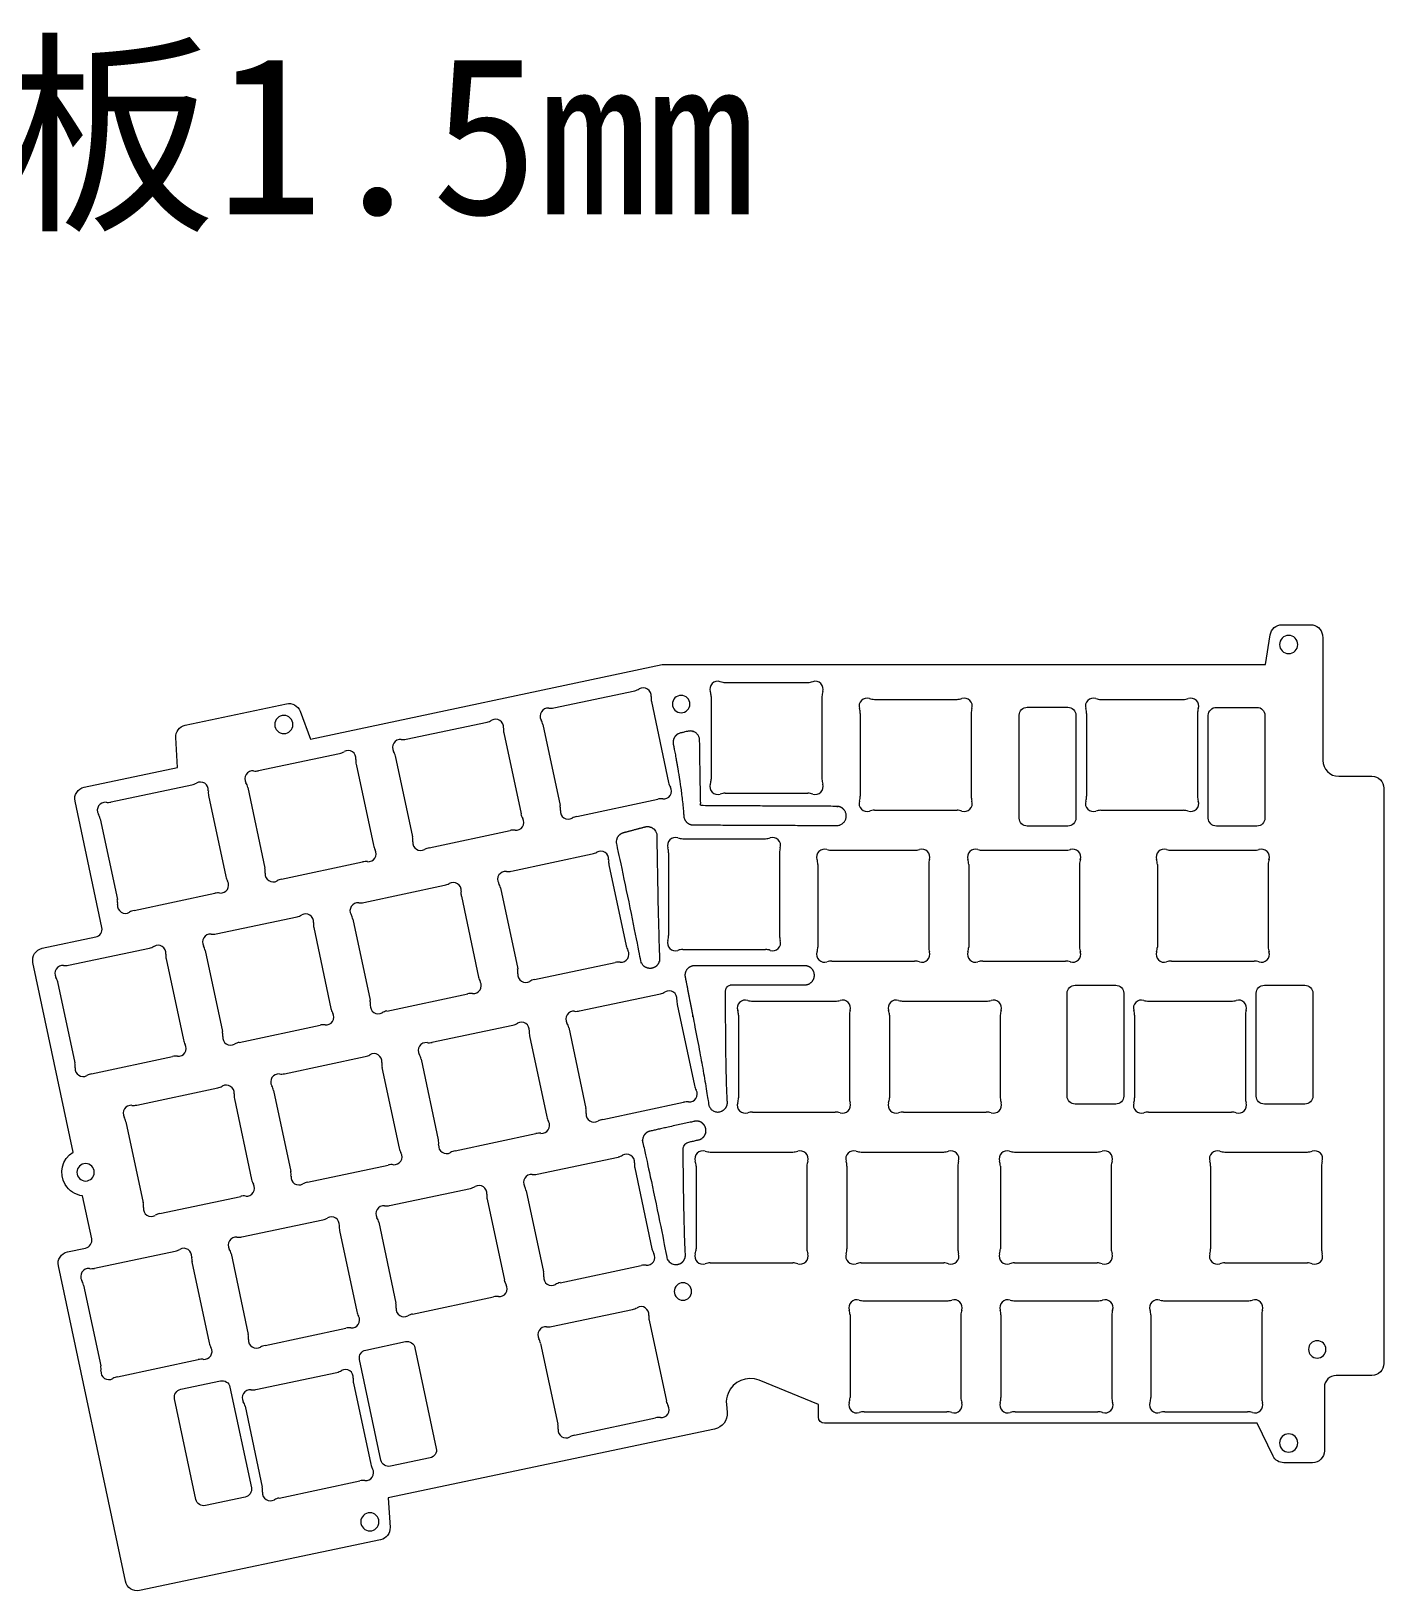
# Model space of a CAD drawing. Header units: millimetres. Extents: x 1318 to 1655, y 839 to 1036.
# Drawn here: x 1484.5 to 1655.3, y 839.3 to 1036.4 of the extents above; entities that cross this region are included whole.
import ezdxf

# ---------------------------------------------------------------- set-up
doc = ezdxf.new("R2010")
doc.units = ezdxf.units.MM
doc.header["$LTSCALE"] = 5
doc.layers.get('0').update_dxf_attribs({"lineweight": 18})
doc.layers.add('_U+56FE_U+5C42 5', color=7, linetype='Continuous')
doc.layers.add('_U+56FE_U+5C42 5_0', color=7, linetype='Continuous')
doc.styles.get("Standard").update_dxf_attribs({"font": ''})
doc.styles.get('Standard').set_extended_font_data('宋体')

# ---------------------------------------------------------------- blocks, each defined once
blk = doc.blocks.new('block 2')
at = {"layer": '_U+56FE_U+5C42 5', "color": 7, "lineweight": 18}
blk.add_open_spline([(355.83, 202.14), (355.83, 202.14), (355.83, 215.14), (355.83, 215.14), (355.83, 215.69), (355.37, 216.14), (354.81, 216.14), (354.81, 216.14), (349.7, 216.14), (349.7, 216.14), (349.14, 216.14), (348.68, 215.69), (348.68, 215.14), (348.68, 215.14), (348.68, 202.14), (348.68, 202.14), (348.68, 201.58), (349.14, 201.14), (349.7, 201.14), (349.7, 201.14), (354.81, 201.14), (354.81, 201.14), (355.37, 201.14), (355.83, 201.58), (355.83, 202.14)], degree=3, knots=[0, 0, 0, 0, 1, 1, 1, 2, 2, 2, 3, 3, 3, 4, 4, 4, 5, 5, 5, 6, 6, 6, 7, 7, 7, 8, 8, 8, 8], dxfattribs=at)
blk = doc.blocks.new('block 3')
at = {"layer": '_U+56FE_U+5C42 5', "color": 7, "lineweight": 18}
blk.add_open_spline([(379.7, 202.13), (379.7, 202.13), (379.7, 215.13), (379.7, 215.13), (379.7, 215.68), (379.25, 216.13), (378.68, 216.13), (378.68, 216.13), (373.58, 216.13), (373.58, 216.13), (373.01, 216.13), (372.55, 215.68), (372.55, 215.13), (372.55, 215.13), (372.55, 202.13), (372.55, 202.13), (372.55, 201.58), (373.01, 201.13), (373.58, 201.13), (373.58, 201.13), (378.68, 201.13), (378.68, 201.13), (379.25, 201.13), (379.7, 201.58), (379.7, 202.13)], degree=3, knots=[0, 0, 0, 0, 1, 1, 1, 2, 2, 2, 3, 3, 3, 4, 4, 4, 5, 5, 5, 6, 6, 6, 7, 7, 7, 8, 8, 8, 8], dxfattribs=at)
blk = doc.blocks.new('block 4')
at = {"layer": '_U+56FE_U+5C42 5', "color": 7, "lineweight": 18}
blk.add_open_spline([(385.75, 167.04), (385.75, 167.04), (385.75, 180.04), (385.75, 180.04), (385.75, 180.59), (385.3, 181.04), (384.73, 181.04), (384.73, 181.04), (379.63, 181.04), (379.63, 181.04), (379.06, 181.04), (378.6, 180.59), (378.6, 180.04), (378.6, 180.04), (378.6, 167.04), (378.6, 167.04), (378.6, 166.48), (379.06, 166.04), (379.63, 166.04), (379.63, 166.04), (384.73, 166.04), (384.73, 166.04), (385.3, 166.04), (385.75, 166.48), (385.75, 167.04)], degree=3, knots=[0, 0, 0, 0, 1, 1, 1, 2, 2, 2, 3, 3, 3, 4, 4, 4, 5, 5, 5, 6, 6, 6, 7, 7, 7, 8, 8, 8, 8], dxfattribs=at)
blk = doc.blocks.new('block 8')
at = {"layer": '_U+56FE_U+5C42 5', "color": 7, "lineweight": 18}
blk.add_open_spline([(251.74, 117.61), (251.74, 117.61), (249.04, 130.32), (249.04, 130.32), (248.92, 130.86), (248.38, 131.21), (247.83, 131.09), (247.83, 131.09), (242.83, 130.03), (242.83, 130.03), (242.28, 129.91), (241.93, 129.38), (242.04, 128.84), (242.04, 128.84), (244.74, 116.12), (244.74, 116.12), (244.86, 115.58), (245.4, 115.24), (245.95, 115.35), (245.95, 115.35), (250.95, 116.42), (250.95, 116.42), (251.5, 116.53), (251.85, 117.07), (251.74, 117.61)], degree=3, knots=[0, 0, 0, 0, 1, 1, 1, 2, 2, 2, 3, 3, 3, 4, 4, 4, 5, 5, 5, 6, 6, 6, 7, 7, 7, 8, 8, 8, 8], dxfattribs=at)
blk = doc.blocks.new('block 9')
at = {"layer": '_U+56FE_U+5C42 5', "color": 7, "lineweight": 18}
blk.add_open_spline([(275.09, 122.57), (275.09, 122.57), (272.39, 135.28), (272.39, 135.28), (272.28, 135.82), (271.73, 136.17), (271.18, 136.05), (271.18, 136.05), (266.19, 134.99), (266.19, 134.99), (265.64, 134.87), (265.28, 134.34), (265.4, 133.8), (265.4, 133.8), (268.1, 121.08), (268.1, 121.08), (268.21, 120.54), (268.75, 120.2), (269.31, 120.32), (269.31, 120.32), (274.3, 121.38), (274.3, 121.38), (274.85, 121.49), (275.21, 122.03), (275.09, 122.57)], degree=3, knots=[0, 0, 0, 0, 1, 1, 1, 2, 2, 2, 3, 3, 3, 4, 4, 4, 5, 5, 5, 6, 6, 6, 7, 7, 7, 8, 8, 8, 8], dxfattribs=at)
blk = doc.blocks.new('block 14')
at = {"color": 7, "lineweight": 18}
blk.add_open_spline([(265.55, 113.3), (265.55, 113.94), (266.07, 114.45), (266.7, 114.45), (267.34, 114.45), (267.85, 113.94), (267.85, 113.3), (267.85, 112.67), (267.34, 112.15), (266.7, 112.15), (266.07, 112.15), (265.55, 112.67), (265.55, 113.3)], degree=3, knots=[0, 0, 0, 0, 1, 1, 1, 2, 2, 2, 3, 3, 3, 4, 4, 4, 4], dxfattribs=at)
blk = doc.blocks.new('block 15')
at = {"color": 7, "lineweight": 18}
blk.add_open_spline([(381.55, 123.26), (381.55, 123.89), (382.07, 124.41), (382.7, 124.41), (383.34, 124.41), (383.85, 123.89), (383.85, 123.26), (383.85, 122.62), (383.34, 122.11), (382.7, 122.11), (382.07, 122.11), (381.55, 122.62), (381.55, 123.26)], degree=3, knots=[0, 0, 0, 0, 1, 1, 1, 2, 2, 2, 3, 3, 3, 4, 4, 4, 4], dxfattribs=at)
blk = doc.blocks.new('block 16')
at = {"color": 7, "lineweight": 18}
blk.add_open_spline([(381.55, 224.06), (381.55, 224.69), (382.07, 225.21), (382.7, 225.21), (383.34, 225.21), (383.85, 224.69), (383.85, 224.06), (383.85, 223.42), (383.34, 222.91), (382.7, 222.91), (382.07, 222.91), (381.55, 223.42), (381.55, 224.06)], degree=3, knots=[0, 0, 0, 0, 1, 1, 1, 2, 2, 2, 3, 3, 3, 4, 4, 4, 4], dxfattribs=at)
blk = doc.blocks.new('block 17')
at = {"color": 7, "lineweight": 18}
blk.add_open_spline([(254.69, 213.96), (254.69, 214.59), (255.2, 215.11), (255.84, 215.11), (256.47, 215.11), (256.99, 214.59), (256.99, 213.96), (256.99, 213.32), (256.47, 212.81), (255.84, 212.81), (255.2, 212.81), (254.69, 213.32), (254.69, 213.96)], degree=3, knots=[0, 0, 0, 0, 1, 1, 1, 2, 2, 2, 3, 3, 3, 4, 4, 4, 4], dxfattribs=at)
blk = doc.blocks.new('block 70')
at = {"color": 7, "lineweight": 18}
blk.add_open_spline([(229.71, 157.43), (229.71, 158.04), (230.2, 158.53), (230.81, 158.53), (231.41, 158.53), (231.91, 158.04), (231.91, 157.43), (231.91, 156.82), (231.41, 156.33), (230.81, 156.33), (230.2, 156.33), (229.71, 156.82), (229.71, 157.43)], degree=3, knots=[0, 0, 0, 0, 1, 1, 1, 2, 2, 2, 3, 3, 3, 4, 4, 4, 4], dxfattribs=at)
blk = doc.blocks.new('block 71')
at = {"color": 7, "lineweight": 18}
blk.add_open_spline([(305.12, 142.38), (305.12, 142.98), (305.61, 143.48), (306.22, 143.48), (306.83, 143.48), (307.32, 142.98), (307.32, 142.38), (307.32, 141.77), (306.83, 141.28), (306.22, 141.28), (305.61, 141.28), (305.12, 141.77), (305.12, 142.38)], degree=3, knots=[0, 0, 0, 0, 1, 1, 1, 2, 2, 2, 3, 3, 3, 4, 4, 4, 4], dxfattribs=at)
blk = doc.blocks.new('block 74')
at = {"color": 7, "lineweight": 18}
blk.add_open_spline([(385.2, 135.07), (385.2, 135.68), (385.69, 136.17), (386.3, 136.17), (386.9, 136.17), (387.4, 135.68), (387.4, 135.07), (387.4, 134.46), (386.9, 133.97), (386.3, 133.97), (385.69, 133.97), (385.2, 134.46), (385.2, 135.07)], degree=3, knots=[0, 0, 0, 0, 1, 1, 1, 2, 2, 2, 3, 3, 3, 4, 4, 4, 4], dxfattribs=at)
blk = doc.blocks.new('block 75')
at = {"color": 7, "lineweight": 18}
blk.add_open_spline([(304.9, 216.54), (304.9, 217.14), (305.39, 217.64), (306, 217.64), (306.6, 217.64), (307.1, 217.14), (307.1, 216.54), (307.1, 215.93), (306.6, 215.44), (306, 215.44), (305.39, 215.44), (304.9, 215.93), (304.9, 216.54)], degree=3, knots=[0, 0, 0, 0, 1, 1, 1, 2, 2, 2, 3, 3, 3, 4, 4, 4, 4], dxfattribs=at)
blk = doc.blocks.new('block 93')
at = {"color": 7, "lineweight": 18}
blk.add_open_spline([(387.02, 224.86), (387.02, 224.86), (386.96, 225.28), (386.96, 225.28), (386.85, 226.01), (386.22, 226.56), (385.47, 226.56), (385.47, 226.56), (381.84, 226.56), (381.84, 226.56), (381.1, 226.56), (380.47, 226.01), (380.36, 225.28), (380.36, 225.28), (379.79, 221.56), (379.79, 221.56), (379.79, 221.56), (303.6, 221.56), (303.6, 221.56), (303.6, 221.56), (259.2, 212.12), (259.2, 212.12), (259.2, 212.12), (257.88, 215.64), (257.88, 215.64), (257.61, 216.34), (256.89, 216.74), (256.16, 216.58), (256.16, 216.58), (243.37, 213.87), (243.37, 213.87), (242.65, 213.71), (242.14, 213.05), (242.19, 212.31), (242.19, 212.31), (242.41, 208.55), (242.41, 208.55), (242.41, 208.55), (230.63, 206.05), (230.63, 206.05), (229.82, 205.87), (229.3, 205.08), (229.48, 204.27), (229.48, 204.27), (232.86, 188.33), (232.86, 188.33), (232.98, 187.79), (232.63, 187.26), (232.09, 187.14), (232.09, 187.14), (225.32, 185.71), (225.32, 185.71), (224.51, 185.53), (223.99, 184.74), (224.16, 183.93), (224.16, 183.93), (229.25, 159.99), (229.25, 159.99), (227.83, 159.13), (227.38, 157.29), (228.24, 155.87), (228.72, 155.09), (229.52, 154.57), (230.43, 154.45), (230.43, 154.45), (231.58, 149.05), (231.58, 149.05), (231.69, 148.51), (231.35, 147.98), (230.81, 147.86), (230.81, 147.86), (228.53, 147.38), (228.53, 147.38), (227.72, 147.21), (227.2, 146.41), (227.37, 145.6), (227.37, 145.6), (235.83, 105.79), (235.83, 105.79), (236, 104.98), (236.8, 104.47), (237.61, 104.64), (237.61, 104.64), (268.06, 111.03), (268.06, 111.03), (268.78, 111.19), (269.29, 111.85), (269.25, 112.59), (269.25, 112.59), (269.02, 116.35), (269.02, 116.35), (269.02, 116.35), (310.22, 125), (310.22, 125), (311.21, 125.21), (311.89, 126.12), (311.8, 127.13), (311.8, 127.13), (311.71, 128.12), (311.71, 128.12), (311.67, 128.6), (311.74, 129.07), (311.92, 129.51), (312.54, 131.05), (314.29, 131.79), (315.83, 131.17), (315.83, 131.17), (323.34, 128.12), (323.34, 128.12), (323.34, 128.12), (323.34, 126.51), (323.34, 126.51), (323.34, 126.09), (323.67, 125.76), (324.09, 125.76), (324.09, 125.76), (378.72, 125.76), (378.72, 125.76), (378.72, 125.76), (380.72, 121.6), (380.72, 121.6), (380.97, 121.08), (381.5, 120.76), (382.07, 120.76), (382.07, 120.76), (385.7, 120.76), (385.7, 120.76), (386.53, 120.76), (387.2, 121.43), (387.2, 122.26), (387.2, 122.26), (387.2, 130.28), (387.2, 130.28), (387.2, 131.11), (387.87, 131.78), (388.7, 131.78), (388.7, 131.78), (393.21, 131.78), (393.21, 131.78), (394.04, 131.78), (394.71, 132.45), (394.71, 133.28), (394.71, 133.28), (394.71, 205.93), (394.71, 205.93), (394.71, 206.76), (394.04, 207.43), (393.21, 207.43), (393.21, 207.43), (389.02, 207.43), (389.02, 207.43), (387.91, 207.43), (387.02, 208.33), (387.02, 209.43), (387.02, 209.43), (387.02, 224.86), (387.02, 224.86)], degree=3, knots=[0, 0, 0, 0, 1, 1, 1, 2, 2, 2, 3, 3, 3, 4, 4, 4, 5, 5, 5, 6, 6, 6, 7, 7, 7, 8, 8, 8, 9, 9, 9, 10, 10, 10, 11, 11, 11, 12, 12, 12, 13, 13, 13, 14, 14, 14, 15, 15, 15, 16, 16, 16, 17, 17, 17, 18, 18, 18, 19, 19, 19, 20, 20, 20, 21, 21, 21, 22, 22, 22, 23, 23, 23, 24, 24, 24, 25, 25, 25, 26, 26, 26, 27, 27, 27, 28, 28, 28, 29, 29, 29, 30, 30, 30, 31, 31, 31, 32, 32, 32, 33, 33, 33, 34, 34, 34, 35, 35, 35, 36, 36, 36, 37, 37, 37, 38, 38, 38, 39, 39, 39, 40, 40, 40, 41, 41, 41, 42, 42, 42, 43, 43, 43, 44, 44, 44, 45, 45, 45, 46, 46, 46, 47, 47, 47, 48, 48, 48, 49, 49, 49, 50, 50, 50, 51, 51, 51, 52, 52, 52, 52], dxfattribs=at)
blk = doc.blocks.new('block 341')
at = {"color": 7, "lineweight": 18}
blk.add_open_spline([(361.88, 167.04), (361.88, 167.04), (361.88, 180.04), (361.88, 180.04), (361.88, 180.59), (361.42, 181.04), (360.86, 181.04), (360.86, 181.04), (355.75, 181.04), (355.75, 181.04), (355.19, 181.04), (354.73, 180.59), (354.73, 180.04), (354.73, 180.04), (354.73, 167.04), (354.73, 167.04), (354.73, 166.48), (355.19, 166.04), (355.75, 166.04), (355.75, 166.04), (360.86, 166.04), (360.86, 166.04), (361.42, 166.04), (361.88, 166.48), (361.88, 167.04)], degree=3, knots=[0, 0, 0, 0, 1, 1, 1, 2, 2, 2, 3, 3, 3, 4, 4, 4, 5, 5, 5, 6, 6, 6, 7, 7, 7, 8, 8, 8, 8], dxfattribs=at)
blk = doc.blocks.new('block 369')
at = {"layer": '_U+56FE_U+5C42 5_0', "color": 5, "lineweight": 9}
blk.add_rational_spline([(308.21, 201.29), (307.77, 201.29), (307.54, 201.29), (307.54, 201.29), (307.21, 201.28), (306.91, 201.41), (306.68, 201.63), (306.45, 201.86), (306.33, 202.16), (306.33, 202.49), (306.32, 202.59), (306.31, 202.7), (306.3, 202.81), (306.02, 206.32), (305.25, 210.24), (305, 211.48), (304.87, 212.16), (305.24, 212.74), (305.92, 212.89), (306.22, 212.96), (306.61, 213.06), (306.8, 213.1), (307.17, 213.2), (307.54, 213.14), (307.85, 212.91), (308.15, 212.69), (308.33, 212.35), (308.33, 211.97), (308.36, 210.11), (308.45, 203.98), (308.45, 203.98), (308.45, 203.87), (308.52, 203.73), (308.66, 203.71), (314.32, 203.68), (319.98, 203.66), (325.63, 203.63), (326.08, 203.63), (326.46, 203.41), (326.68, 203.02), (326.9, 202.64), (326.9, 202.19), (326.68, 201.81), (326.45, 201.43), (326.07, 201.21), (325.62, 201.21), (319.82, 201.24), (314.02, 201.26), (308.21, 201.29)], [1, 1, 1, 1, 0.948563836638, 0.948563836638, 1, 0.948563836638, 0.948563836638, 1, 1, 1, 1, 1, 1, 1, 0.809104176679, 0.809104176679, 1, 1, 1, 1, 0.931319683733, 0.931319683733, 1, 0.931319683733, 0.931319683733, 1, 1, 1, 1, 1, 1, 1, 1, 1, 1, 0.910182942889, 0.910182942889, 1, 0.910182942889, 0.910182942889, 1, 0.910182942889, 0.910182942889, 1, 1, 1, 1], degree=3, knots=[0, 0, 0, 0, 0.115564, 0.115564, 0.115564, 0.906348, 0.906348, 0.906348, 1.697131, 1.697131, 1.697131, 1.718872, 1.718872, 1.718872, 2.313525, 2.313525, 2.313525, 3.86571, 3.86571, 3.86571, 4.233623, 4.233623, 4.233623, 5.149438, 5.149438, 5.149438, 6.065253, 6.065253, 6.065253, 6.914099, 6.914099, 6.914099, 7.131162, 7.131162, 7.131162, 8.131162, 8.131162, 8.131162, 9.18136, 9.18136, 9.18136, 10.231557, 10.231557, 10.231557, 11.281755, 11.281755, 11.281755, 12.281755, 12.281755, 12.281755, 12.281755], dxfattribs=at)
blk = doc.blocks.new('block 370')
at = {"layer": '_U+56FE_U+5C42 5_0', "color": 5, "lineweight": 9}
blk.add_rational_spline([(301.29, 201), (300.49, 200.79), (299.38, 200.49), (298.82, 200.35), (298.48, 200.28), (298.19, 200.08), (298.01, 199.78), (297.83, 199.47), (297.79, 199.12), (297.9, 198.79), (298.46, 196.16), (300.3, 187.4), (300.88, 184.22), (300.97, 183.54), (301.5, 183.12), (302.18, 183.17), (302.86, 183.23), (303.3, 183.75), (303.27, 184.43), (303.13, 187.53), (302.97, 196.79), (302.92, 199.79), (302.96, 200.21), (302.78, 200.59), (302.44, 200.85), (302.1, 201.1), (301.69, 201.15), (301.29, 201)], [1, 1, 1, 1, 0.940027913005, 0.940027913005, 1, 0.940027913005, 0.940027913005, 1, 1, 1, 1, 0.813627207506, 0.813627207506, 1, 0.813627207506, 0.813627207506, 1, 1, 1, 1, 0.917050384992, 0.917050384992, 1, 0.917050384992, 0.917050384992, 1], degree=3, knots=[0, 0, 0, 0, 0.461508, 0.461508, 0.461508, 1.31633, 1.31633, 1.31633, 2.171153, 2.171153, 2.171153, 2.894668, 2.894668, 2.894668, 4.427385, 4.427385, 4.427385, 5.960102, 5.960102, 5.960102, 6.68574, 6.68574, 6.68574, 7.694081, 7.694081, 7.694081, 8.702421, 8.702421, 8.702421, 8.702421], dxfattribs=at)
blk = doc.blocks.new('block 371')
at = {"layer": '_U+56FE_U+5C42 5_0', "color": 5, "lineweight": 9}
blk.add_rational_spline([(321.62, 183.5), (322.06, 183.5), (322.44, 183.28), (322.66, 182.9), (322.88, 182.52), (322.88, 182.08), (322.66, 181.7), (322.44, 181.32), (322.06, 181.1), (321.62, 181.1), (318.54, 181.1), (315.45, 181.1), (312.36, 181.1), (311.95, 181.08), (311.62, 180.75), (311.61, 180.34), (311.61, 180.34), (311.61, 180.26), (311.61, 180.11), (311.61, 177.77), (311.61, 169.82), (311.84, 166.19), (311.81, 165.52), (311.32, 165.04), (310.65, 165.04), (309.97, 165.03), (309.48, 165.49), (309.44, 166.17), (308.99, 169.59), (307.46, 177.16), (306.62, 181.53), (306.59, 181.68), (306.56, 181.82), (306.53, 181.95), (306.42, 182.31), (306.48, 182.69), (306.7, 183), (306.93, 183.32), (307.27, 183.5), (307.65, 183.5), (308.16, 183.5), (309.01, 183.5), (310.03, 183.5), (313.9, 183.5), (317.76, 183.5), (321.62, 183.5)], [1, 0.910683602522, 0.910683602522, 1, 0.910683602522, 0.910683602522, 1, 0.910683602522, 0.910683602522, 1, 1, 1, 1, 1, 1, 1, 1, 1, 1, 1, 1, 1, 0.816260966762, 0.816260966762, 1, 0.816260966762, 0.816260966762, 1, 1, 1, 1, 1, 1, 1, 0.929725382878, 0.929725382878, 1, 0.929725382878, 0.929725382878, 1, 1, 1, 1, 1, 1, 1], degree=3, knots=[0, 0, 0, 0, 1.047198, 1.047198, 1.047198, 2.094395, 2.094395, 2.094395, 3.141593, 3.141593, 3.141593, 4.141593, 4.141593, 4.141593, 5.141593, 5.141593, 5.141593, 5.214776, 5.214776, 5.214776, 5.920155, 5.920155, 5.920155, 7.441445, 7.441445, 7.441445, 8.962735, 8.962735, 8.962735, 9.606457, 9.606457, 9.606457, 9.643933, 9.643933, 9.643933, 10.570509, 10.570509, 10.570509, 11.497084, 11.497084, 11.497084, 11.667189, 11.667189, 11.667189, 12.667189, 12.667189, 12.667189, 12.667189], dxfattribs=at)
blk = doc.blocks.new('block 372')
at = {"layer": '_U+56FE_U+5C42 5_0', "color": 5, "lineweight": 9}
blk.add_rational_spline([(306.53, 147.12), (306.62, 146.43), (306.2, 145.88), (305.51, 145.79), (304.83, 145.69), (304.27, 146.1), (304.16, 146.78), (303.69, 149.54), (302.11, 156.85), (301.43, 159.98), (301.29, 160.62), (301.24, 160.85), (301.14, 161.28), (301.05, 161.89), (301.38, 162.42), (301.97, 162.6), (303.17, 162.88), (306.06, 163.51), (307.66, 163.86), (308.09, 163.96), (308.51, 163.84), (308.81, 163.51), (309.12, 163.19), (309.21, 162.76), (309.08, 162.33), (308.95, 161.91), (308.62, 161.61), (308.18, 161.52), (307.77, 161.43), (306.98, 161.25), (306.98, 161.25), (306.56, 161.16), (306.25, 160.79), (306.25, 160.35), (306.25, 160.35), (306.26, 160.12), (306.26, 159.72), (306.27, 157.27), (306.37, 149.82), (306.53, 147.12)], [1, 0.80911584031, 0.80911584031, 1, 0.80911584031, 0.80911584031, 1, 1, 1, 1, 1, 1, 1, 0.839710372656, 0.839710372656, 1, 1, 1, 1, 0.909271919113, 0.909271919113, 1, 0.909271919113, 0.909271919113, 1, 0.909271919113, 0.909271919113, 1, 1, 1, 1, 1, 1, 1, 1, 1, 1, 1, 1, 1], degree=3, knots=[0, 0, 0, 0, 1.552135, 1.552135, 1.552135, 3.10427, 3.10427, 3.10427, 3.78287, 3.78287, 3.78287, 3.851389, 3.851389, 3.851389, 5.267692, 5.267692, 5.267692, 6.019453, 6.019453, 6.019453, 7.07509, 7.07509, 7.07509, 8.130727, 8.130727, 8.130727, 9.186364, 9.186364, 9.186364, 9.925823, 9.925823, 9.925823, 10.925823, 10.925823, 10.925823, 11.055234, 11.055234, 11.055234, 11.773146, 11.773146, 11.773146, 11.773146], dxfattribs=at)

msp = doc.modelspace()

# ---------------------------------------------------------------- linework, layer by layer
for p, q in [((1572.12, 954.15), (1582.56, 954.15)), ((1550.48, 950.93), (1560.69, 953.1)), ((1562.8, 951.73), (1564.97, 941.52)), ((1570.34, 952.37), (1570.34, 941.93)), ((1584.34, 952.37), (1584.34, 941.93)), ((1590.95, 952.01), (1601.39, 952.01)), ((1619.53, 952), (1629.97, 952)), ((1589.17, 950.23), (1589.17, 939.79)), ((1603.17, 950.23), (1603.17, 939.79)), ((1617.75, 950.22), (1617.75, 939.78)), ((1631.75, 950.22), (1631.75, 939.78)), ((1531.84, 946.97), (1542.06, 949.14)), ((1544.17, 947.77), (1546.34, 937.56)), ((1549.11, 948.82), (1551.28, 938.61)), ((1513.21, 943.01), (1523.42, 945.18)), ((1525.53, 943.81), (1527.7, 933.59)), ((1530.47, 944.86), (1532.64, 934.64)), ((1494.58, 939.05), (1504.79, 941.22)), ((1506.9, 939.85), (1509.07, 929.63)), ((1511.84, 940.9), (1514.01, 930.68)), ((1572.12, 940.15), (1582.56, 940.15)), ((1553.39, 937.23), (1563.6, 939.41)), ((1590.95, 938.01), (1601.39, 938.01)), ((1619.53, 938), (1629.97, 938)), ((1493.2, 936.94), (1495.38, 926.72)), ((1534.75, 933.27), (1544.97, 935.44)), ((1566.76, 934.42), (1577.2, 934.42)), ((1545.12, 930.32), (1555.33, 932.49)), ((1564.98, 932.64), (1564.98, 922.2)), ((1578.98, 932.64), (1578.98, 922.2)), ((1585.59, 932.96), (1596.03, 932.96)), ((1604.64, 932.96), (1615.08, 932.96)), ((1628.46, 932.96), (1638.9, 932.96)), ((1516.12, 929.31), (1526.33, 931.48)), ((1557.44, 931.12), (1559.61, 920.91)), ((1583.81, 931.18), (1583.81, 920.74)), ((1597.81, 931.18), (1597.81, 920.74)), ((1602.86, 931.18), (1602.86, 920.74)), ((1616.86, 931.18), (1616.86, 920.74)), ((1626.68, 931.18), (1626.68, 920.74)), ((1640.68, 931.18), (1640.68, 920.74)), ((1526.48, 926.36), (1536.7, 928.53)), ((1543.75, 928.21), (1545.92, 918)), ((1497.49, 925.35), (1507.7, 927.52)), ((1538.81, 927.16), (1540.98, 916.95)), ((1507.85, 922.4), (1518.06, 924.57)), ((1525.11, 924.25), (1527.28, 914.03)), ((1520.17, 923.2), (1522.34, 912.98)), ((1489.22, 918.44), (1499.43, 920.61)), ((1506.48, 920.29), (1508.65, 910.07)), ((1566.76, 920.42), (1577.2, 920.42)), ((1501.54, 919.24), (1503.71, 909.02)), ((1548.03, 916.62), (1558.24, 918.8)), ((1585.59, 918.96), (1596.03, 918.96)), ((1604.64, 918.96), (1615.08, 918.96)), ((1628.46, 918.96), (1638.9, 918.96)), ((1487.84, 916.33), (1490.02, 906.11)), ((1529.39, 912.66), (1539.61, 914.83)), ((1553.74, 912.67), (1563.95, 914.84)), ((1566.06, 913.47), (1568.23, 903.26)), ((1575.58, 913.91), (1586.02, 913.91)), ((1594.63, 913.91), (1605.07, 913.91)), ((1625.58, 913.91), (1636.02, 913.91)), ((1510.76, 908.7), (1520.97, 910.87)), ((1535.1, 908.71), (1545.32, 910.88)), ((1552.37, 910.56), (1554.54, 900.35)), ((1573.8, 912.13), (1573.8, 901.69)), ((1587.8, 912.13), (1587.8, 901.69)), ((1592.85, 912.13), (1592.85, 901.69)), ((1606.85, 912.13), (1606.85, 901.69)), ((1623.8, 912.13), (1623.8, 901.69)), ((1637.8, 912.13), (1637.8, 901.69)), ((1547.43, 909.51), (1549.6, 899.3)), ((1492.13, 904.74), (1502.34, 906.91)), ((1516.47, 904.75), (1526.68, 906.92)), ((1533.73, 906.6), (1535.9, 896.38)), ((1528.79, 905.55), (1530.96, 895.33)), ((1497.84, 900.79), (1508.05, 902.96)), ((1515.1, 902.64), (1517.27, 892.42)), ((1510.16, 901.59), (1512.33, 891.37)), ((1556.65, 898.97), (1566.86, 901.15)), ((1496.46, 898.68), (1498.64, 888.46)), ((1575.58, 899.91), (1586.02, 899.91)), ((1594.63, 899.91), (1605.07, 899.91)), ((1625.58, 899.91), (1636.02, 899.91)), ((1538.01, 895.01), (1548.23, 897.18)), ((1570.22, 894.86), (1580.66, 894.86)), ((1589.27, 894.86), (1599.71, 894.86)), ((1608.64, 894.86), (1619.08, 894.86)), ((1635.18, 894.86), (1645.62, 894.86)), ((1519.38, 891.05), (1529.59, 893.22)), ((1548.38, 892.06), (1558.59, 894.23)), ((1560.7, 892.86), (1562.87, 882.65)), ((1568.44, 893.08), (1568.44, 882.64)), ((1582.44, 893.08), (1582.44, 882.64)), ((1587.49, 893.08), (1587.49, 882.64)), ((1601.49, 893.08), (1601.49, 882.64)), ((1606.86, 893.08), (1606.86, 882.64)), ((1620.86, 893.08), (1620.86, 882.64)), ((1633.4, 893.08), (1633.4, 882.64)), ((1647.4, 893.08), (1647.4, 882.64)), ((1500.75, 887.09), (1510.96, 889.26)), ((1529.74, 888.1), (1539.96, 890.27)), ((1542.07, 888.9), (1544.24, 878.69)), ((1547.01, 889.95), (1549.18, 879.74)), ((1511.11, 884.14), (1521.32, 886.31)), ((1523.43, 884.94), (1525.6, 874.72)), ((1528.37, 885.99), (1530.54, 875.77)), ((1492.48, 880.18), (1502.69, 882.35)), ((1504.8, 880.98), (1506.97, 870.76)), ((1509.74, 882.03), (1511.91, 871.81)), ((1570.22, 880.86), (1580.66, 880.86)), ((1589.27, 880.86), (1599.71, 880.86)), ((1608.64, 880.86), (1619.08, 880.86)), ((1635.18, 880.86), (1645.62, 880.86)), ((1551.29, 878.36), (1561.5, 880.54)), ((1491.1, 878.07), (1493.28, 867.85)), ((1532.65, 874.4), (1542.87, 876.57)), ((1550.19, 872.81), (1560.4, 874.99)), ((1589.66, 876.07), (1600.1, 876.07)), ((1608.71, 876.07), (1619.15, 876.07)), ((1627.63, 876.07), (1638.07, 876.07)), ((1562.51, 873.62), (1564.69, 863.4)), ((1587.88, 874.29), (1587.88, 863.85)), ((1601.88, 874.29), (1601.88, 863.85)), ((1606.93, 874.29), (1606.93, 863.85)), ((1620.93, 874.29), (1620.93, 863.85)), ((1625.85, 874.29), (1625.85, 863.85)), ((1639.85, 874.29), (1639.85, 863.85)), ((1514.02, 870.44), (1524.23, 872.61)), ((1548.82, 870.7), (1550.99, 860.49)), ((1495.39, 866.48), (1505.6, 868.65)), ((1512.87, 864.87), (1523.09, 867.04)), ((1525.2, 865.67), (1527.37, 855.46)), ((1511.5, 862.76), (1513.67, 852.54)), ((1553.1, 859.12), (1563.31, 861.29)), ((1589.66, 862.07), (1600.1, 862.07)), ((1608.71, 862.07), (1619.15, 862.07)), ((1627.63, 862.07), (1638.07, 862.07)), ((1515.79, 851.17), (1526, 853.35))]:
    msp.add_line(p, q)
for centre, radius, start, end in [((1571.19, 953.29), 1, 72.0237, 197.9763), ((1572.12, 956.15), 2, 252.0237, 270), ((1582.56, 956.15), 2, 270, 287.9763), ((1583.48, 953.29), 1, 342.0237, 107.9763), ((1560.27, 955.06), 2, 282, 299.9763), ((1561.77, 952.46), 1, 354.0237, 119.9763), ((1564.76, 952.14), 2, 174.0237, 192), ((1568.34, 952.37), 2, 0, 17.9763), ((1586.34, 952.37), 2, 162.0237, 180), ((1590.02, 951.15), 1, 72.0237, 197.9763), ((1590.95, 954.01), 2, 252.0237, 270), ((1601.39, 954.01), 2, 270, 287.9763), ((1602.31, 951.15), 1, 342.0237, 107.9763), ((1618.6, 951.15), 1, 72.0237, 197.9763), ((1619.53, 954), 2, 252.0237, 270), ((1629.97, 954), 2, 270, 287.9763), ((1630.9, 951.15), 1, 342.0237, 107.9763), ((1549.75, 949.9), 1, 84.0237, 209.9763), ((1550.06, 952.88), 2, 264.0237, 282), ((1587.17, 950.23), 2, 0, 17.9763), ((1605.17, 950.23), 2, 162.0237, 180), ((1615.75, 950.22), 2, 0, 17.9763), ((1633.75, 950.22), 2, 162.0237, 180), ((1541.64, 951.1), 2, 282, 299.9763), ((1543.14, 948.5), 1, 354.0237, 119.9763), ((1546.12, 948.18), 2, 174.0237, 192), ((1547.15, 948.4), 2, 12, 29.9763), ((1531.11, 945.94), 1, 84.0237, 209.9763), ((1531.43, 948.92), 2, 264.0237, 282), ((1523.01, 947.13), 2, 282, 299.9763), ((1524.51, 944.54), 1, 354.0237, 119.9763), ((1527.49, 944.22), 2, 174.0237, 192), ((1528.52, 944.44), 2, 12, 29.9763), ((1512.48, 941.98), 1, 84.0237, 209.9763), ((1512.79, 944.96), 2, 264.0237, 282), ((1568.34, 941.93), 2, 342.0237, 0), ((1586.34, 941.93), 2, 180, 197.9763), ((1504.37, 943.17), 2, 282, 299.9763), ((1505.87, 940.57), 1, 354.0237, 119.9763), ((1508.86, 940.26), 2, 174.0237, 192), ((1509.88, 940.48), 2, 12, 29.9763), ((1564.33, 940.43), 1, 264.0237, 29.9763), ((1566.93, 941.93), 2, 192, 209.9763), ((1571.19, 941), 1, 162.0237, 287.9763), ((1572.12, 938.15), 2, 90, 107.9763), ((1582.56, 938.15), 2, 72.0237, 90), ((1583.48, 941), 1, 252.0237, 17.9763), ((1493.85, 938.02), 1, 84.0237, 209.9763), ((1494.16, 941), 2, 264.0237, 282), ((1549.32, 938.19), 2, 354.0237, 12), ((1552.3, 937.88), 1, 174.0237, 299.9763), ((1564.02, 937.45), 2, 84.0237, 102), ((1590.02, 938.86), 1, 162.0237, 287.9763), ((1587.17, 939.79), 2, 342.0237, 0), ((1590.95, 936.01), 2, 90, 107.9763), ((1601.39, 936.01), 2, 72.0237, 90), ((1602.31, 938.86), 1, 252.0237, 17.9763), ((1605.17, 939.79), 2, 180, 197.9763), ((1618.6, 938.85), 1, 162.0237, 287.9763), ((1615.75, 939.78), 2, 342.0237, 0), ((1619.53, 936), 2, 90, 107.9763), ((1629.97, 936), 2, 72.0237, 90), ((1630.9, 938.85), 1, 252.0237, 17.9763), ((1633.75, 939.78), 2, 180, 197.9763), ((1491.25, 936.52), 2, 12, 29.9763), ((1545.69, 936.47), 1, 264.0237, 29.9763), ((1548.29, 937.97), 2, 192, 209.9763), ((1553.8, 935.28), 2, 102, 119.9763), ((1530.69, 934.23), 2, 354.0237, 12), ((1533.67, 933.92), 1, 174.0237, 299.9763), ((1545.38, 933.49), 2, 84.0237, 102), ((1565.83, 933.56), 1, 72.0237, 197.9763), ((1566.76, 936.42), 2, 252.0237, 270), ((1577.2, 936.42), 2, 270, 287.9763), ((1578.12, 933.56), 1, 342.0237, 107.9763), ((1527.06, 932.51), 1, 264.0237, 29.9763), ((1529.66, 934.01), 2, 192, 209.9763), ((1535.17, 931.32), 2, 102, 119.9763), ((1554.91, 934.45), 2, 282, 299.9763), ((1556.41, 931.85), 1, 354.0237, 119.9763), ((1562.98, 932.64), 2, 0, 17.9763), ((1580.98, 932.64), 2, 162.0237, 180), ((1584.66, 932.1), 1, 72.0237, 197.9763), ((1585.59, 934.96), 2, 252.0237, 270), ((1596.03, 934.96), 2, 270, 287.9763), ((1596.95, 932.1), 1, 342.0237, 107.9763), ((1603.71, 932.1), 1, 72.0237, 197.9763), ((1604.64, 934.96), 2, 252.0237, 270), ((1615.08, 934.96), 2, 270, 287.9763), ((1616, 932.1), 1, 342.0237, 107.9763), ((1627.53, 932.1), 1, 72.0237, 197.9763), ((1628.46, 934.96), 2, 252.0237, 270), ((1638.9, 934.96), 2, 270, 287.9763), ((1639.82, 932.1), 1, 342.0237, 107.9763), ((1512.05, 930.27), 2, 354.0237, 12), ((1515.04, 929.96), 1, 174.0237, 299.9763), ((1526.75, 929.53), 2, 84.0237, 102), ((1544.39, 929.29), 1, 84.0237, 209.9763), ((1544.7, 932.27), 2, 264.0237, 282), ((1559.4, 931.53), 2, 174.0237, 192), ((1581.81, 931.18), 2, 0, 17.9763), ((1599.81, 931.18), 2, 162.0237, 180), ((1600.86, 931.18), 2, 0, 17.9763), ((1618.86, 931.18), 2, 162.0237, 180), ((1624.68, 931.18), 2, 0, 17.9763), ((1642.68, 931.18), 2, 162.0237, 180), ((1508.43, 928.55), 1, 264.0237, 29.9763), ((1511.03, 930.05), 2, 192, 209.9763), ((1516.54, 927.36), 2, 102, 119.9763), ((1536.28, 930.49), 2, 282, 299.9763), ((1537.78, 927.89), 1, 354.0237, 119.9763), ((1541.79, 927.79), 2, 12, 29.9763), ((1493.42, 926.31), 2, 354.0237, 12), ((1496.4, 925.99), 1, 174.0237, 299.9763), ((1508.11, 925.57), 2, 84.0237, 102), ((1525.75, 925.33), 1, 84.0237, 209.9763), ((1526.07, 928.31), 2, 264.0237, 282), ((1540.76, 927.57), 2, 174.0237, 192), ((1497.9, 923.4), 2, 102, 119.9763), ((1517.65, 926.52), 2, 282, 299.9763), ((1519.15, 923.93), 1, 354.0237, 119.9763), ((1523.16, 923.83), 2, 12, 29.9763), ((1507.12, 921.37), 1, 84.0237, 209.9763), ((1507.43, 924.35), 2, 264.0237, 282), ((1522.13, 923.61), 2, 174.0237, 192), ((1562.98, 922.2), 2, 342.0237, 0), ((1580.98, 922.2), 2, 180, 197.9763), ((1499.01, 922.56), 2, 282, 299.9763), ((1500.51, 919.96), 1, 354.0237, 119.9763), ((1504.52, 919.87), 2, 12, 29.9763), ((1558.97, 919.82), 1, 264.0237, 29.9763), ((1561.57, 921.32), 2, 192, 209.9763), ((1565.83, 921.27), 1, 162.0237, 287.9763), ((1566.76, 918.42), 2, 90, 107.9763), ((1577.2, 918.42), 2, 72.0237, 90), ((1578.12, 921.27), 1, 252.0237, 17.9763), ((1584.66, 919.81), 1, 162.0237, 287.9763), ((1581.81, 920.74), 2, 342.0237, 0), ((1596.95, 919.81), 1, 252.0237, 17.9763), ((1599.81, 920.74), 2, 180, 197.9763), ((1603.71, 919.81), 1, 162.0237, 287.9763), ((1600.86, 920.74), 2, 342.0237, 0), ((1616, 919.81), 1, 252.0237, 17.9763), ((1618.86, 920.74), 2, 180, 197.9763), ((1627.53, 919.81), 1, 162.0237, 287.9763), ((1624.68, 920.74), 2, 342.0237, 0), ((1639.82, 919.81), 1, 252.0237, 17.9763), ((1642.68, 920.74), 2, 180, 197.9763), ((1488.49, 917.41), 1, 84.0237, 209.9763), ((1488.8, 920.39), 2, 264.0237, 282), ((1503.5, 919.65), 2, 174.0237, 192), ((1558.66, 916.84), 2, 84.0237, 102), ((1585.59, 916.96), 2, 90, 107.9763), ((1596.03, 916.96), 2, 72.0237, 90), ((1604.64, 916.96), 2, 90, 107.9763), ((1615.08, 916.96), 2, 72.0237, 90), ((1628.46, 916.96), 2, 90, 107.9763), ((1638.9, 916.96), 2, 72.0237, 90), ((1485.89, 915.91), 2, 12, 29.9763), ((1540.33, 915.86), 1, 264.0237, 29.9763), ((1542.93, 917.36), 2, 192, 209.9763), ((1543.96, 917.58), 2, 354.0237, 12), ((1546.94, 917.27), 1, 174.0237, 299.9763), ((1548.44, 914.67), 2, 102, 119.9763), ((1540.02, 912.88), 2, 84.0237, 102), ((1563.53, 916.8), 2, 282, 299.9763), ((1565.03, 914.2), 1, 354.0237, 119.9763), ((1521.7, 911.9), 1, 264.0237, 29.9763), ((1524.3, 913.4), 2, 192, 209.9763), ((1525.33, 913.62), 2, 354.0237, 12), ((1528.31, 913.31), 1, 174.0237, 299.9763), ((1529.81, 910.71), 2, 102, 119.9763), ((1553.01, 911.64), 1, 84.0237, 209.9763), ((1553.32, 914.62), 2, 264.0237, 282), ((1568.02, 913.88), 2, 174.0237, 192), ((1574.65, 913.05), 1, 72.0237, 197.9763), ((1571.8, 912.13), 2, 0, 17.9763), ((1575.58, 915.91), 2, 252.0237, 270), ((1586.02, 915.91), 2, 270, 287.9763), ((1586.94, 913.05), 1, 342.0237, 107.9763), ((1589.8, 912.13), 2, 162.0237, 180), ((1593.7, 913.05), 1, 72.0237, 197.9763), ((1590.85, 912.13), 2, 0, 17.9763), ((1594.63, 915.91), 2, 252.0237, 270), ((1605.07, 915.91), 2, 270, 287.9763), ((1605.99, 913.05), 1, 342.0237, 107.9763), ((1608.85, 912.13), 2, 162.0237, 180), ((1624.65, 913.05), 1, 72.0237, 197.9763), ((1621.8, 912.13), 2, 0, 17.9763), ((1625.58, 915.91), 2, 252.0237, 270), ((1636.02, 915.91), 2, 270, 287.9763), ((1636.94, 913.05), 1, 342.0237, 107.9763), ((1639.8, 912.13), 2, 162.0237, 180), ((1521.39, 908.92), 2, 84.0237, 102), ((1544.9, 912.84), 2, 282, 299.9763), ((1546.4, 910.24), 1, 354.0237, 119.9763), ((1550.41, 910.14), 2, 12, 29.9763), ((1503.07, 907.94), 1, 264.0237, 29.9763), ((1505.67, 909.44), 2, 192, 209.9763), ((1506.69, 909.66), 2, 354.0237, 12), ((1509.68, 909.35), 1, 174.0237, 299.9763), ((1511.18, 906.75), 2, 102, 119.9763), ((1534.37, 907.68), 1, 84.0237, 209.9763), ((1534.69, 910.66), 2, 264.0237, 282), ((1549.38, 909.92), 2, 174.0237, 192), ((1502.75, 904.96), 2, 84.0237, 102), ((1526.27, 908.87), 2, 282, 299.9763), ((1527.77, 906.28), 1, 354.0237, 119.9763), ((1531.78, 906.18), 2, 12, 29.9763), ((1488.06, 905.7), 2, 354.0237, 12), ((1491.04, 905.38), 1, 174.0237, 299.9763), ((1492.54, 902.79), 2, 102, 119.9763), ((1515.74, 903.72), 1, 84.0237, 209.9763), ((1516.05, 906.7), 2, 264.0237, 282), ((1530.75, 905.96), 2, 174.0237, 192), ((1507.63, 904.91), 2, 282, 299.9763), ((1509.13, 902.31), 1, 354.0237, 119.9763), ((1513.14, 902.22), 2, 12, 29.9763), ((1567.59, 902.17), 1, 264.0237, 29.9763), ((1570.19, 903.67), 2, 192, 209.9763), ((1497.11, 899.76), 1, 84.0237, 209.9763), ((1497.42, 902.74), 2, 264.0237, 282), ((1512.12, 902), 2, 174.0237, 192), ((1567.28, 899.19), 2, 84.0237, 102), ((1574.65, 900.76), 1, 162.0237, 287.9763), ((1571.8, 901.69), 2, 342.0237, 0), ((1586.94, 900.76), 1, 252.0237, 17.9763), ((1589.8, 901.69), 2, 180, 197.9763), ((1593.7, 900.76), 1, 162.0237, 287.9763), ((1590.85, 901.69), 2, 342.0237, 0), ((1605.99, 900.76), 1, 252.0237, 17.9763), ((1608.85, 901.69), 2, 180, 197.9763), ((1624.65, 900.76), 1, 162.0237, 287.9763), ((1621.8, 901.69), 2, 342.0237, 0), ((1636.94, 900.76), 1, 252.0237, 17.9763), ((1639.8, 901.69), 2, 180, 197.9763), ((1494.51, 898.26), 2, 12, 29.9763), ((1548.95, 898.21), 1, 264.0237, 29.9763), ((1551.55, 899.71), 2, 192, 209.9763), ((1552.58, 899.93), 2, 354.0237, 12), ((1555.56, 899.62), 1, 174.0237, 299.9763), ((1557.06, 897.02), 2, 102, 119.9763), ((1575.58, 897.91), 2, 90, 107.9763), ((1586.02, 897.91), 2, 72.0237, 90), ((1594.63, 897.91), 2, 90, 107.9763), ((1605.07, 897.91), 2, 72.0237, 90), ((1625.58, 897.91), 2, 90, 107.9763), ((1636.02, 897.91), 2, 72.0237, 90), ((1548.64, 895.23), 2, 84.0237, 102), ((1530.32, 894.25), 1, 264.0237, 29.9763), ((1532.92, 895.75), 2, 192, 209.9763), ((1533.95, 895.97), 2, 354.0237, 12), ((1536.93, 895.66), 1, 174.0237, 299.9763), ((1538.43, 893.06), 2, 102, 119.9763), ((1559.67, 893.59), 1, 354.0237, 119.9763), ((1569.29, 894), 1, 72.0237, 197.9763), ((1570.22, 896.86), 2, 252.0237, 270), ((1580.66, 896.86), 2, 270, 287.9763), ((1581.58, 894), 1, 342.0237, 107.9763), ((1588.34, 894), 1, 72.0237, 197.9763), ((1589.27, 896.86), 2, 252.0237, 270), ((1599.71, 896.86), 2, 270, 287.9763), ((1600.63, 894), 1, 342.0237, 107.9763), ((1607.71, 894), 1, 72.0237, 197.9763), ((1608.64, 896.86), 2, 252.0237, 270), ((1619.08, 896.86), 2, 270, 287.9763), ((1620.01, 894), 1, 342.0237, 107.9763), ((1634.25, 894), 1, 72.0237, 197.9763), ((1635.18, 896.86), 2, 252.0237, 270), ((1645.62, 896.86), 2, 270, 287.9763), ((1646.55, 894), 1, 342.0237, 107.9763), ((1530.01, 891.27), 2, 84.0237, 102), ((1558.17, 896.19), 2, 282, 299.9763), ((1562.66, 893.27), 2, 174.0237, 192), ((1566.44, 893.08), 2, 0, 17.9763), ((1584.44, 893.08), 2, 162.0237, 180), ((1585.49, 893.08), 2, 0, 17.9763), ((1603.49, 893.08), 2, 162.0237, 180), ((1604.86, 893.08), 2, 0, 17.9763), ((1622.86, 893.08), 2, 162.0237, 180), ((1631.4, 893.08), 2, 0, 17.9763), ((1649.4, 893.08), 2, 162.0237, 180), ((1511.69, 890.29), 1, 264.0237, 29.9763), ((1514.29, 891.79), 2, 192, 209.9763), ((1515.31, 892.01), 2, 354.0237, 12), ((1518.3, 891.7), 1, 174.0237, 299.9763), ((1519.8, 889.1), 2, 102, 119.9763), ((1541.04, 889.63), 1, 354.0237, 119.9763), ((1547.65, 891.03), 1, 84.0237, 209.9763), ((1547.96, 894.01), 2, 264.0237, 282), ((1511.37, 887.31), 2, 84.0237, 102), ((1539.54, 892.23), 2, 282, 299.9763), ((1544.02, 889.31), 2, 174.0237, 192), ((1545.05, 889.53), 2, 12, 29.9763), ((1496.68, 888.05), 2, 354.0237, 12), ((1499.66, 887.73), 1, 174.0237, 299.9763), ((1501.16, 885.14), 2, 102, 119.9763), ((1522.41, 885.67), 1, 354.0237, 119.9763), ((1529.01, 887.07), 1, 84.0237, 209.9763), ((1529.33, 890.05), 2, 264.0237, 282), ((1520.91, 888.26), 2, 282, 299.9763), ((1525.39, 885.35), 2, 174.0237, 192), ((1526.42, 885.57), 2, 12, 29.9763), ((1503.77, 881.7), 1, 354.0237, 119.9763), ((1510.38, 883.11), 1, 84.0237, 209.9763), ((1510.69, 886.09), 2, 264.0237, 282), ((1502.27, 884.3), 2, 282, 299.9763), ((1506.76, 881.39), 2, 174.0237, 192), ((1507.78, 881.61), 2, 12, 29.9763), ((1562.23, 881.56), 1, 264.0237, 29.9763), ((1564.83, 883.06), 2, 192, 209.9763), ((1569.29, 881.71), 1, 162.0237, 287.9763), ((1566.44, 882.64), 2, 342.0237, 0), ((1570.22, 878.86), 2, 90, 107.9763), ((1580.66, 878.86), 2, 72.0237, 90), ((1581.58, 881.71), 1, 252.0237, 17.9763), ((1584.44, 882.64), 2, 180, 197.9763), ((1588.34, 881.71), 1, 162.0237, 287.9763), ((1585.49, 882.64), 2, 342.0237, 0), ((1589.27, 878.86), 2, 90, 107.9763), ((1599.71, 878.86), 2, 72.0237, 90), ((1600.63, 881.71), 1, 252.0237, 17.9763), ((1603.49, 882.64), 2, 180, 197.9763), ((1607.71, 881.71), 1, 162.0237, 287.9763), ((1604.86, 882.64), 2, 342.0237, 0), ((1608.64, 878.86), 2, 90, 107.9763), ((1619.08, 878.86), 2, 72.0237, 90), ((1620.01, 881.71), 1, 252.0237, 17.9763), ((1622.86, 882.64), 2, 180, 197.9763), ((1634.25, 881.71), 1, 162.0237, 287.9763), ((1631.4, 882.64), 2, 342.0237, 0), ((1635.18, 878.86), 2, 90, 107.9763), ((1645.62, 878.86), 2, 72.0237, 90), ((1646.55, 881.71), 1, 252.0237, 17.9763), ((1649.4, 882.64), 2, 180, 197.9763), ((1491.75, 879.15), 1, 84.0237, 209.9763), ((1492.06, 882.13), 2, 264.0237, 282), ((1547.22, 879.32), 2, 354.0237, 12), ((1550.2, 879.01), 1, 174.0237, 299.9763), ((1561.92, 878.58), 2, 84.0237, 102), ((1489.15, 877.65), 2, 12, 29.9763), ((1543.59, 877.6), 1, 264.0237, 29.9763), ((1546.19, 879.1), 2, 192, 209.9763), ((1551.7, 876.41), 2, 102, 119.9763), ((1528.59, 875.36), 2, 354.0237, 12), ((1531.57, 875.05), 1, 174.0237, 299.9763), ((1543.28, 874.62), 2, 84.0237, 102), ((1559.99, 876.94), 2, 282, 299.9763), ((1561.49, 874.34), 1, 354.0237, 119.9763), ((1588.74, 875.21), 1, 72.0237, 197.9763), ((1585.88, 874.29), 2, 0, 17.9763), ((1589.66, 878.07), 2, 252.0237, 270), ((1600.1, 878.07), 2, 270, 287.9763), ((1601.03, 875.21), 1, 342.0237, 107.9763), ((1603.88, 874.29), 2, 162.0237, 180), ((1607.79, 875.21), 1, 72.0237, 197.9763), ((1604.93, 874.29), 2, 0, 17.9763), ((1608.71, 878.07), 2, 252.0237, 270), ((1619.15, 878.07), 2, 270, 287.9763), ((1620.08, 875.21), 1, 342.0237, 107.9763), ((1622.93, 874.29), 2, 162.0237, 180), ((1626.7, 875.21), 1, 72.0237, 197.9763), ((1623.85, 874.29), 2, 0, 17.9763), ((1627.63, 878.07), 2, 252.0237, 270), ((1638.07, 878.07), 2, 270, 287.9763), ((1639, 875.21), 1, 342.0237, 107.9763), ((1641.85, 874.29), 2, 162.0237, 180), ((1524.96, 873.64), 1, 264.0237, 29.9763), ((1527.56, 875.14), 2, 192, 209.9763), ((1533.07, 872.45), 2, 102, 119.9763), ((1564.47, 874.03), 2, 174.0237, 192), ((1509.95, 871.4), 2, 354.0237, 12), ((1512.94, 871.09), 1, 174.0237, 299.9763), ((1524.65, 870.66), 2, 84.0237, 102), ((1549.46, 871.79), 1, 84.0237, 209.9763), ((1546.86, 870.29), 2, 12, 29.9763), ((1549.78, 874.77), 2, 264.0237, 282), ((1506.33, 869.68), 1, 264.0237, 29.9763), ((1508.93, 871.18), 2, 192, 209.9763), ((1514.44, 868.49), 2, 102, 119.9763), ((1491.32, 867.44), 2, 354.0237, 12), ((1494.3, 867.12), 1, 174.0237, 299.9763), ((1506.01, 866.7), 2, 84.0237, 102), ((1522.67, 869), 2, 282, 299.9763), ((1524.17, 866.4), 1, 354.0237, 119.9763), ((1495.8, 864.53), 2, 102, 119.9763), ((1527.15, 866.08), 2, 174.0237, 192), ((1512.15, 863.84), 1, 84.0237, 209.9763), ((1509.55, 862.34), 2, 12, 29.9763), ((1512.46, 866.82), 2, 264.0237, 282), ((1566.64, 863.82), 2, 192, 209.9763), ((1588.74, 862.92), 1, 162.0237, 287.9763), ((1585.88, 863.85), 2, 342.0237, 0), ((1601.03, 862.92), 1, 252.0237, 17.9763), ((1603.88, 863.85), 2, 180, 197.9763), ((1607.79, 862.92), 1, 162.0237, 287.9763), ((1604.93, 863.85), 2, 342.0237, 0), ((1620.08, 862.92), 1, 252.0237, 17.9763), ((1622.93, 863.85), 2, 180, 197.9763), ((1626.7, 862.92), 1, 162.0237, 287.9763), ((1623.85, 863.85), 2, 342.0237, 0), ((1639, 862.92), 1, 252.0237, 17.9763), ((1641.85, 863.85), 2, 180, 197.9763), ((1563.73, 859.34), 2, 84.0237, 102), ((1564.04, 862.32), 1, 264.0237, 29.9763), ((1589.66, 860.07), 2, 90, 107.9763), ((1600.1, 860.07), 2, 72.0237, 90), ((1608.71, 860.07), 2, 90, 107.9763), ((1619.15, 860.07), 2, 72.0237, 90), ((1627.63, 860.07), 2, 90, 107.9763), ((1638.07, 860.07), 2, 72.0237, 90), ((1549.04, 860.08), 2, 354.0237, 12), ((1552.02, 859.76), 1, 174.0237, 299.9763), ((1553.52, 857.16), 2, 102, 119.9763), ((1529.33, 855.87), 2, 192, 209.9763), ((1526.41, 851.39), 2, 84.0237, 102), ((1526.73, 854.37), 1, 264.0237, 29.9763), ((1511.72, 852.13), 2, 354.0237, 12), ((1514.7, 851.82), 1, 174.0237, 299.9763), ((1516.2, 849.22), 2, 102, 119.9763)]:
    msp.add_arc(centre, radius, start, end)

# ---------------------------------------------------------------- block references
for name in ['block 93', 'block 16', 'block 75', 'block 17', 'block 341', 'block 70', 'block 71', 'block 74', 'block 15', 'block 14']:
    msp.add_blockref(name, (1260.56, 734.87))
at = {"layer": '_U+56FE_U+5C42 5'}
for name in ['block 2', 'block 3', 'block 4', 'block 9', 'block 8']:
    msp.add_blockref(name, (1260.56, 734.87), dxfattribs=at)
at = {"layer": '_U+56FE_U+5C42 5_0'}
for name in ['block 369', 'block 370', 'block 371', 'block 372']:
    msp.add_blockref(name, (1260.56, 734.87), dxfattribs=at)

# ---------------------------------------------------------------- texts
at = {"insert": (1398.75, 1033.26), "char_height": 20, "attachment_point": 1}
msp.add_mtext_dynamic_manual_height_columns('pc定位板1.5mm', width=273.9764, gutter_width=1, heights=[0], dxfattribs=at)

doc.saveas('drawing.dxf')
